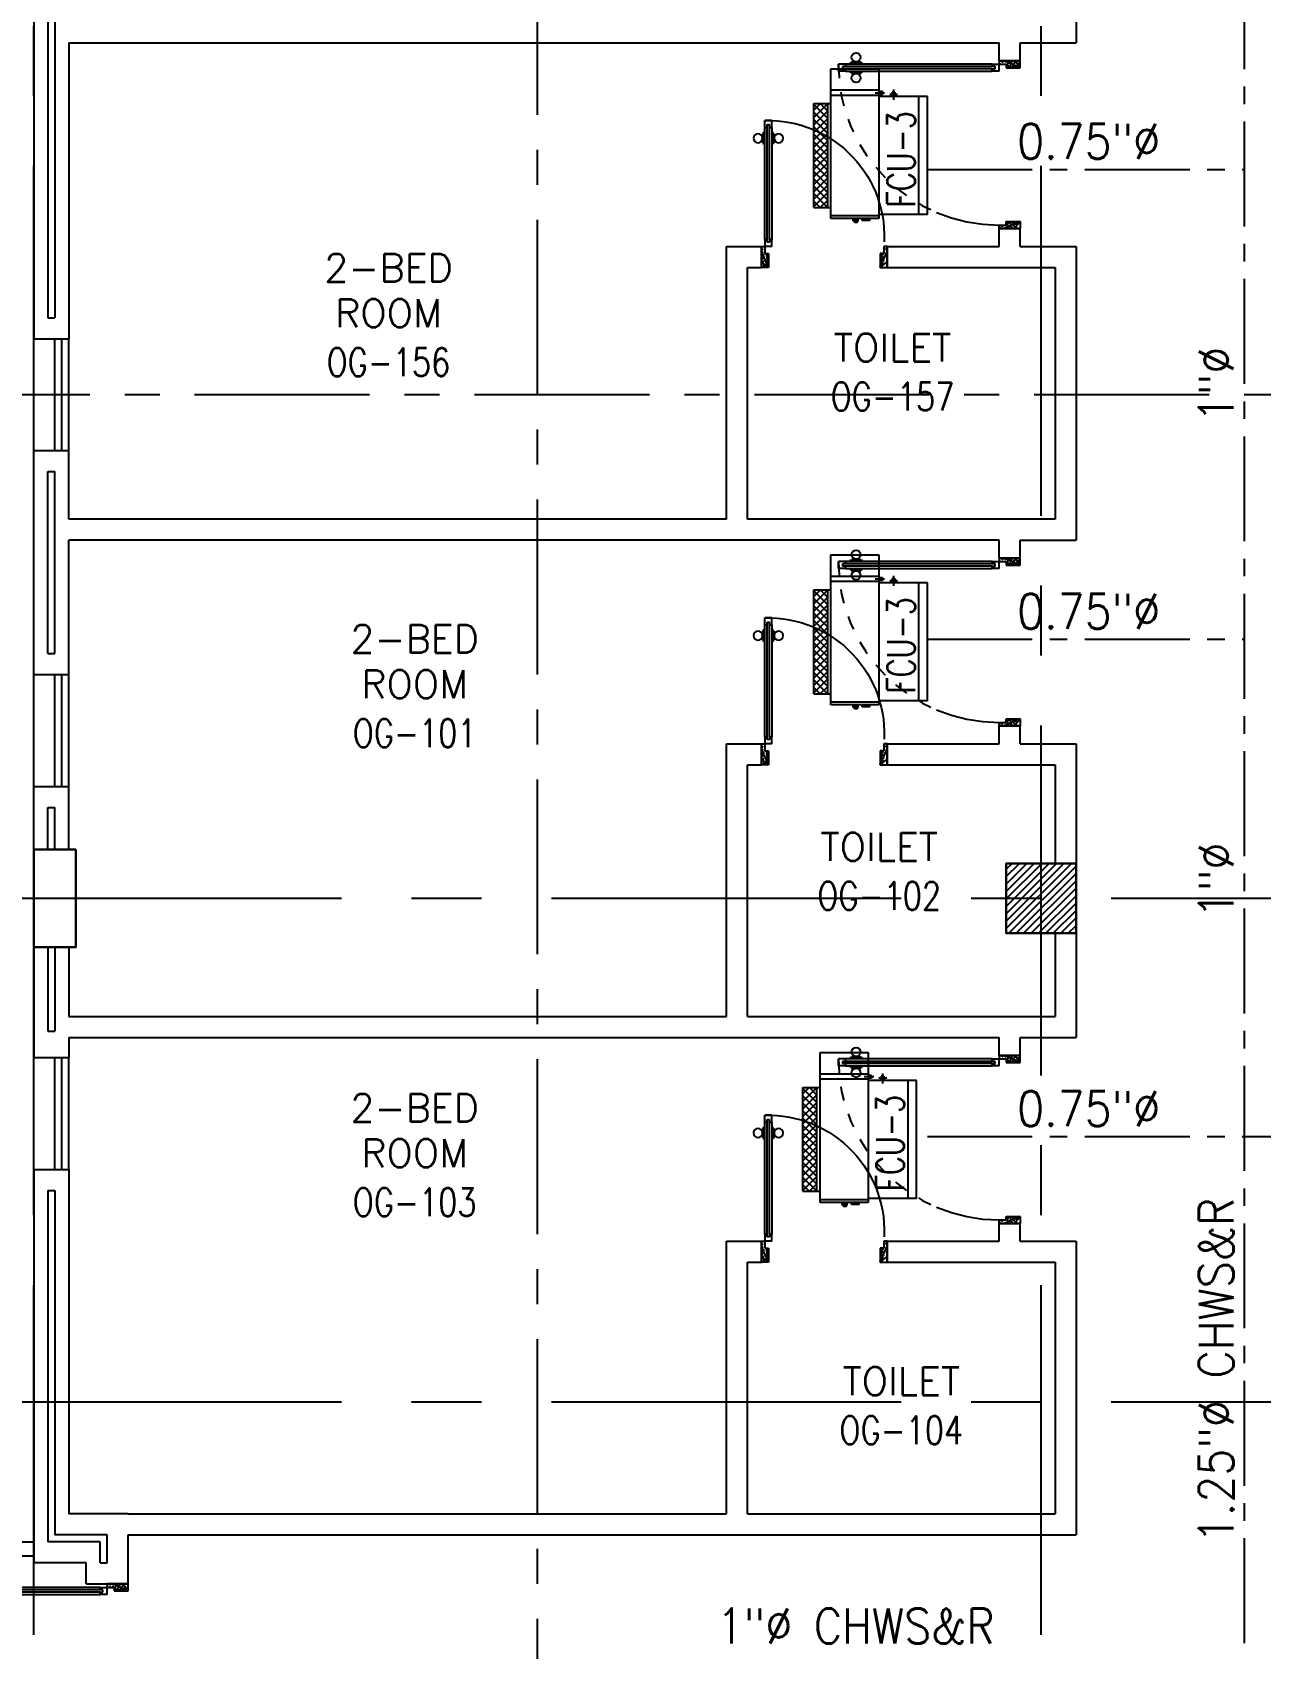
# Model space of a CAD drawing. Extents: x 417866242 to 417866469, y 43498047 to 43498124.
# Drawn here: x 417866425.95 to 417866434.73, y 43498062.63 to 43498074.18 of the extents above; entities that cross this region are included whole.
import ezdxf
from ezdxf.enums import TextEntityAlignment as Align

# ---------------------------------------------------------------- set-up
doc = ezdxf.new("R2010")
doc.units = 0
doc.header["$MEASUREMENT"] = 0
for name, pattern in [('CENTER', [2, 1.25, -0.25, 0.25, -0.25]), ('CENTER2', [1.125, 0.75, -0.125, 0.125, -0.125]), ('CENTERX2', [4, 2.5, -0.5, 0.5, -0.5]), ('HIDDEN', [0.375, 0.25, -0.125])]:
    doc.linetypes.add(name, pattern=pattern)
doc.layers.get('0').update_dxf_attribs({"linetype": 'CONTINUOUS'})
for name, color, linetype in [('AC-CH', 6, 'CENTER2'), ('AC-CHT', 2, 'CONTINUOUS'), ('AXES', 11, 'CENTERX2'), ('AXES1', 11, 'CENTER'), ('COL', 3, 'CONTINUOUS'), ('DOOR', 11, 'CONTINUOUS'), ('FCU', 6, 'CONTINUOUS'), ('HAT', 11, 'CONTINUOUS'), ('INSUL', 11, 'CONTINUOUS'), ('M-TEXT', 2, 'CONTINUOUS'), ('RM-NAME', 11, 'CONTINUOUS'), ('RM-NO', 11, 'CONTINUOUS'), ('ROOF', 11, 'CONTINUOUS'), ('WALL', 11, 'CONTINUOUS'), ('WIN', 11, 'CONTINUOUS')]:
    doc.layers.add(name, color=color, linetype=linetype)
doc.styles.add('KHRS2', font='ROMANS.shx', dxfattribs={"height": 200})
doc.styles.add('ROMANS', font='ROMANS.shx', dxfattribs={"width": 0.6})

# ---------------------------------------------------------------- blocks, each defined once
blk = doc.blocks.new('DOOR90')
at = {"layer": 'DOOR', "color": 7, "linetype": 'ByBlock'}
for p, q in [((-150, 0), (0, 0)), ((-150, 0), (-150, -25)), ((0, -50), (-114, 0)), ((0, -50), (-40, 0)), ((0, -50), (0, 0)), ((-1000, -25), (-1050, -25)), ((-1050, -75), (-1050, -25)), ((-1050, -25), (-1050, -75)), ((-1000, -75), (-1050, -75)), ((-1000, -42), (-1020, -42)), ((-1020, -42), (-1020, -58)), ((-1000, -58), (-1020, -58)), ((-1000, -25), (-1000, -42)), ((-1000, -58), (-1000, -75)), ((-878, -18), (-968, -18)), ((-968, -25), (-968, -18)), ((-968, -75), (-968, -82)), ((-878, -82), (-968, -82)), ((-955, -9), (-890, -9)), ((-955, -18), (-955, -9)), ((-955, -18), (-890, -18)), ((-955, -82), (-890, -82)), ((-955, -82), (-955, -91)), ((-955, -91), (-890, -91)), ((-890, -18), (-890, -9)), ((-890, -82), (-890, -91)), ((-878, -25), (-878, -18)), ((-878, -75), (-878, -82)), ((-200, -25), (-150, -25)), ((-200, -42), (-200, -25)), ((-180, -42), (-200, -42)), ((-200, -58), (-180, -58)), ((-200, -75), (-200, -58)), ((-150, -75), (-200, -75)), ((-180, -58), (-180, -42)), ((-150, -25), (-100, -25)), ((-150, -75), (-150, -25)), ((-100, -25), (-100, -50)), ((0, -50), (-100, -37)), ((-100, -50), (0, -50)), ((-150, -875), (-100, -875)), ((-150, -900), (-150, -875)), ((-150, -900), (0, -900)), ((0, -900), (-150, -900)), ((0, -850), (-114, -900)), ((-100, -875), (-100, -850)), ((0, -850), (-100, -863)), ((-100, -850), (0, -850)), ((0, -850), (-40, -900)), ((0, -850), (0, -900))]:
    blk.add_line(p, q, dxfattribs=at)
at = {"layer": 'DOOR', "linetype": 'ByBlock'}
for p, q in [((-200, -25), (-1000, -25)), ((-200, -42), (-1000, -42)), ((-200, -58), (-1000, -58)), ((-1000, -75), (-200, -75))]:
    blk.add_line(p, q, dxfattribs=at)
at = {"layer": 'DOOR', "color": 7, "linetype": 'ByBlock'}
for centre in [(-923, 24), (-923, -124)]:
    blk.add_circle(centre, 32.4, dxfattribs=at)
for centre, radius, start, end in [((0, -50), 154, 161.1053, 166.2858), ((0, -50), 94.4, 148.0182, 180), ((0, -50), 134, 158.1598, 169.28), ((0, -50), 114, 154.0838, 167.3774), ((0, -50), 74.4, 137.7764, 180), ((0, -50), 54.4, 113.2074, 180), ((0, -50), 34.4, 90, 180), ((0, -50), 14.4, 90, 180), ((0, -850), 154, 193.7142, 198.8947), ((0, -850), 134, 190.72, 201.8402), ((0, -850), 94.4, 180, 211.9818), ((0, -850), 74.4, 180, 222.2236), ((0, -850), 54.4, 180, 246.7926), ((0, -850), 34.4, 180, 270), ((0, -850), 14.4, 180, 270)]:
    blk.add_arc(centre, radius, start, end, dxfattribs=at)
at = {"layer": 'DOOR', "linetype": 'HIDDEN', "ltscale": 0.5}
blk.add_arc((-222, -50), 828, 178.2701, 275.003, dxfattribs=at)
blk = doc.blocks.new('DOOR100')
at = {"layer": 'DOOR', "color": 7, "linetype": 'ByBlock'}
for p, q in [((-75, 1250), (-75, 1300)), ((-75, 1300), (-25, 1300)), ((-25, 1300), (-75, 1300)), ((-25, 1250), (-25, 1300)), ((-91, 1205), (-91, 1140)), ((-82, 1205), (-91, 1205)), ((-82, 1128), (-82, 1218)), ((-75, 1218), (-82, 1218)), ((-82, 1205), (-82, 1140)), ((-58, 1250), (-75, 1250)), ((-58, 1250), (-58, 1270)), ((-42, 1270), (-58, 1270)), ((-42, 1250), (-42, 1270)), ((-25, 1250), (-42, 1250)), ((-25, 1218), (-18, 1218)), ((-18, 1128), (-18, 1218)), ((-18, 1205), (-18, 1140)), ((-18, 1205), (-9, 1205)), ((-9, 1205), (-9, 1140)), ((-82, 1140), (-91, 1140)), ((-75, 1128), (-82, 1128)), ((-25, 1128), (-18, 1128)), ((-18, 1140), (-9, 1140)), ((-1200, 0), (-1200, 150)), ((-1200, 150), (-1175, 150)), ((-1200, 150), (-1200, 0)), ((-1175, 150), (-1175, 100)), ((-75, 200), (-58, 200)), ((-75, 150), (-75, 200)), ((-75, 150), (-25, 150)), ((-58, 200), (-58, 180)), ((-58, 180), (-42, 180)), ((-42, 200), (-25, 200)), ((-42, 180), (-42, 200)), ((-25, 200), (-25, 150)), ((0, 150), (-25, 150)), ((-25, 150), (-25, 100)), ((0, 0), (0, 150)), ((0, 150), (0, 0)), ((-1150, 0), (-1200, 114)), ((-1150, 0), (-1200, 40)), ((-1150, 0), (-1200, 0)), ((-1175, 100), (-1150, 100)), ((-1150, 0), (-1163, 100)), ((-1150, 100), (-1150, 0)), ((-50, 0), (0, 114)), ((-50, 100), (-50, 0)), ((-50, 0), (-37, 100)), ((-25, 100), (-50, 100)), ((-50, 0), (0, 40)), ((-50, 0), (0, 0))]:
    blk.add_line(p, q, dxfattribs=at)
at = {"layer": 'DOOR', "linetype": 'ByBlock'}
for p, q in [((-75, 1250), (-75, 200)), ((-58, 200), (-58, 1250)), ((-42, 200), (-42, 1250)), ((-25, 200), (-25, 1250))]:
    blk.add_line(p, q, dxfattribs=at)
at = {"layer": 'DOOR', "color": 7, "linetype": 'ByBlock'}
for centre in [(-124, 1173), (24, 1173)]:
    blk.add_circle(centre, 32.4, dxfattribs=at)
at = {"layer": 'DOOR', "linetype": 'HIDDEN', "ltscale": 0.5}
blk.add_arc((-25, 150), 1150, 90, 180, dxfattribs=at)
at = {"layer": 'DOOR', "color": 7, "linetype": 'ByBlock'}
for centre, radius, start, end in [((-1150, 0), 154, 103.7142, 108.8947), ((-1150, 0), 134, 100.72, 111.8402), ((-50, 0), 134, 68.1598, 79.28), ((-50, 0), 154, 71.1053, 76.2858), ((-1150, 0), 94.4, 90, 121.9818), ((-1150, 0), 74.4, 90, 132.2236), ((-1150, 0), 54.4, 90, 156.7926), ((-1150, 0), 34.4, 90, 180), ((-1150, 0), 14.4, 90, 180), ((-50, 0), 94.4, 58.0182, 90), ((-50, 0), 74.4, 47.7764, 90), ((-50, 0), 54.4, 23.2074, 90), ((-50, 0), 34.4, 0, 90), ((-50, 0), 14.4, 0, 90), ((-50, 0), 114, 64.0838, 77.3774)]:
    blk.add_arc(centre, radius, start, end, dxfattribs=at)
blk = doc.blocks.new('*X76')
at = {"color": 0}
for p, q in [((227929, 132681), (228397, 133150)), ((227929, 132734), (228344, 133150)), ((227929, 132787), (228291, 133150)), ((227929, 132840), (228238, 133150)), ((227929, 132893), (228185, 133150)), ((227929, 132946), (228132, 133150)), ((227929, 132999), (228079, 133150)), ((227929, 133053), (228026, 133150)), ((227929, 133106), (227973, 133150)), ((227950, 132650), (228429, 133128)), ((228003, 132650), (228429, 133075)), ((228056, 132650), (228429, 133022)), ((228109, 132650), (228429, 132969)), ((228162, 132650), (228429, 132916)), ((228215, 132650), (228429, 132863)), ((228268, 132650), (228429, 132810)), ((228321, 132650), (228429, 132757)), ((228374, 132650), (228429, 132704))]:
    blk.add_line(p, q, dxfattribs=at)
blk = doc.blocks.new('COL50')
at = {"layer": 'COL'}
blk.add_lwpolyline([(-250, 250), (-250, -250), (250, -250), (250, 250)], close=True, dxfattribs=at)
blk = doc.blocks.new('C11')
at = {"layer": 'HAT'}
h = blk.add_hatch(dxfattribs=at)
h.set_pattern_fill('ANSI31', color=256, scale=300, style=0)
h.set_pattern_definition([(45, (-248556.182, -75061.005), (-26.5165043, 26.5165043), [])])
h.paths.add_polyline_path([(300, 700), (0, 700), (0, 350), (300, 350)])
h.paths.add_polyline_path([(300, 350), (0, 350), (0, 0), (300, 0)])
at = {"layer": 'COL'}
blk.add_lwpolyline([(300, 700), (300, 0), (0, 0), (0, 700)], close=True, dxfattribs=at)
blk = doc.blocks.new('A$C272A55A0')
at = {"layer": 'DOOR', "color": 0, "linetype": 'ByBlock'}
for p, q in [((0, 900), (0, 1050)), ((50, 1050), (0, 1050)), ((50, 950), (50, 1050)), ((1750, 950), (1750, 1050)), ((1750, 1050), (1800, 1050)), ((1800, 1050), (1800, 900)), ((25, 950), (50, 950)), ((25, 900), (25, 950)), ((1775, 950), (1750, 950)), ((1775, 900), (1775, 950)), ((0, 900), (25, 900)), ((75, 900), (25, 900)), ((25, 850), (25, 900)), ((42, 850), (25, 850)), ((58, 870), (42, 870)), ((42, 870), (42, 850)), ((58, 850), (58, 870)), ((75, 850), (58, 850)), ((75, 900), (75, 850)), ((1725, 900), (1775, 900)), ((1725, 900), (1725, 850)), ((1725, 850), (1742, 850)), ((1742, 870), (1758, 870)), ((1742, 850), (1742, 870)), ((1758, 870), (1758, 850)), ((1758, 850), (1775, 850)), ((1800, 900), (1775, 900)), ((1775, 850), (1775, 900)), ((1718, 160), (1709, 160)), ((1709, 95), (1709, 160)), ((1725, 173), (1718, 173)), ((1718, 173), (1718, 83)), ((1718, 95), (1718, 160)), ((1775, 173), (1782, 173)), ((1782, 173), (1782, 83)), ((1782, 160), (1791, 160)), ((1782, 95), (1782, 160)), ((1791, 95), (1791, 160)), ((25, 50), (42, 50)), ((25, 50), (25, 0)), ((25, 0), (75, 0)), ((75, 0), (25, 0)), ((42, 50), (42, 30)), ((42, 30), (58, 30)), ((58, 50), (75, 50)), ((58, 50), (58, 30)), ((75, 50), (75, 0)), ((1718, 95), (1709, 95)), ((1725, 83), (1718, 83)), ((1742, 50), (1725, 50)), ((1725, 50), (1725, 0)), ((1775, 0), (1725, 0)), ((1725, 0), (1775, 0)), ((1742, 50), (1742, 30)), ((1758, 30), (1742, 30)), ((1775, 50), (1758, 50)), ((1758, 50), (1758, 30)), ((1775, 83), (1782, 83)), ((1775, 50), (1775, 0)), ((1782, 95), (1791, 95))]:
    blk.add_line(p, q, dxfattribs=at)
at = {"layer": 'DOOR', "color": 9, "linetype": 'ByBlock'}
for p, q in [((50, 1050), (0, 1010)), ((50, 1050), (0, 937)), ((50, 1050), (37, 950)), ((1750, 1050), (1800, 1010)), ((1750, 1050), (1800, 937)), ((1750, 1050), (1763, 950))]:
    blk.add_line(p, q, dxfattribs=at)
at = {"layer": 'DOOR', "linetype": 'ByBlock'}
for p, q in [((25, 850), (25, 50)), ((42, 850), (42, 50)), ((58, 850), (58, 50)), ((75, 50), (75, 850)), ((1725, 50), (1725, 850)), ((1742, 850), (1742, 50)), ((1758, 850), (1758, 50)), ((1775, 850), (1775, 50))]:
    blk.add_line(p, q, dxfattribs=at)
at = {"layer": 'DOOR', "color": 0, "linetype": 'ByBlock'}
for centre in [(1676, 128), (1824, 128)]:
    blk.add_circle(centre, 32.4, dxfattribs=at)
at = {"layer": 'DOOR', "color": 9, "linetype": 'ByBlock'}
for centre, radius, start, end in [((50, 1050), 34.4, 180, 270), ((50, 1050), 14.4, 180, 270), ((1750, 1050), 14.4, 270, 0), ((1750, 1050), 34.4, 270, 0), ((50, 1050), 54.4, 203.2074, 270), ((50, 1050), 74.4, 227.7764, 270), ((50, 1050), 94.4, 238.0182, 270), ((50, 1050), 114, 244.0838, 257.3774), ((50, 1050), 134, 248.1598, 259.28), ((1750, 1050), 54.4, 270, 336.7926), ((1750, 1050), 74.4, 270, 312.2236), ((1750, 1050), 94.4, 270, 301.9818), ((1750, 1050), 114, 282.6226, 295.9162), ((1750, 1050), 134, 280.72, 291.8402), ((50, 1050), 154, 251.1053, 256.2858), ((1750, 1050), 154, 283.7142, 288.8947)]:
    blk.add_arc(centre, radius, start, end, dxfattribs=at)
at = {"layer": 'DOOR', "linetype": 'HIDDEN', "ltscale": 0.5}
for centre, start, end in [((50, 851), 268.3174, 3.2965), ((1750, 851), 176.7035, 271.6826)]:
    blk.add_arc(centre, 851, start, end, dxfattribs=at)
at = {"layer": 'WALL', "linetype": 'ByBlock'}
blk.add_line((1800, 900), (1800, 1050), dxfattribs=at)
blk = doc.blocks.new('*X116')
at = {"color": 0}
for p, q in [((16890, -2467), (16943, -2414)), ((16890, -2520), (16990, -2420)), ((16990, -2512), (16892, -2414)), ((16990, -2459), (16945, -2414)), ((16990, -2565), (16890, -2465)), ((16890, -2573), (16990, -2473)), ((16990, -2619), (16890, -2519)), ((16890, -2626), (16990, -2526)), ((16990, -2672), (16890, -2572)), ((16890, -2679), (16990, -2579)), ((16990, -2725), (16890, -2625)), ((16890, -2732), (16990, -2632)), ((16990, -2778), (16890, -2678)), ((16890, -2785), (16990, -2685)), ((16990, -2831), (16890, -2731)), ((16890, -2838), (16990, -2738)), ((16990, -2884), (16890, -2784)), ((16890, -2891), (16990, -2791)), ((16990, -2937), (16890, -2837)), ((16890, -2944), (16990, -2844)), ((16990, -2990), (16890, -2890)), ((16890, -2997), (16990, -2897)), ((16990, -3043), (16890, -2943)), ((16890, -3050), (16990, -2950)), ((16990, -3096), (16890, -2996)), ((16890, -3103), (16990, -3003)), ((16990, -3149), (16890, -3049)), ((16944, -3155), (16890, -3102)), ((16892, -3155), (16990, -3056)), ((16945, -3155), (16990, -3109))]:
    blk.add_line(p, q, dxfattribs=at)
blk = doc.blocks.new('RM1')
at = {"layer": 'RM-NAME', "style": 'ROMANS'}
for tag, p in [('ROOMNAME1', (0, 324)), ('ROOMNAME2', (0, 0))]:
    blk.add_attdef(tag, text='', height=200, dxfattribs=at).set_placement(p, align=Align.MIDDLE)

msp = doc.modelspace()

# ---------------------------------------------------------------- linework, layer by layer
at = {"layer": 'AC-CH'}
for p, q in [((417866434.611, 43498076.916), (417866434.611, 43498062.589)), ((417866432.347, 43498073.199), (417866434.611, 43498073.199)), ((417866432.347, 43498069.841), (417866434.611, 43498069.841)), ((417866432.347, 43498066.286), (417866438.171, 43498066.286))]:
    msp.add_line(p, q, dxfattribs=at)
at = {"layer": 'AXES'}
for p, q in [((417866433.161, 43498046.724), (417866433.161, 43498123.537)), ((417866425.961, 43498046.724), (417866425.961, 43498123.187)), ((417866468.161, 43498067.989), (417866400.121, 43498067.989)), ((417866468.161, 43498064.389), (417866400.121, 43498064.389))]:
    msp.add_line(p, q, dxfattribs=at)
at = {"layer": 'AXES1'}
for p, q in [((417866429.561, 43498053.589), (417866429.561, 43498112.409)), ((417866458.361, 43498071.589), (417866400.121, 43498071.589))]:
    msp.add_line(p, q, dxfattribs=at)
at = {"layer": 'FCU', "color": 3}
for p, q in [((417866431.658, 43498073.767), (417866431.658, 43498073.919)), ((417866431.658, 43498073.919), (417866432.001, 43498073.919)), ((417866432.001, 43498073.919), (417866432.001, 43498073.767)), ((417866432.001, 43498073.728), (417866431.658, 43498073.728)), ((417866432.042, 43498073.745), (417866431.973, 43498073.745)), ((417866432.026, 43498073.755), (417866432.001, 43498073.755)), ((417866432.026, 43498073.735), (417866432.001, 43498073.735)), ((417866432.026, 43498073.755), (417866432.026, 43498073.735)), ((417866432.134, 43498073.735), (417866432.078, 43498073.735)), ((417866432.095, 43498073.75), (417866432.095, 43498073.72)), ((417866432.115, 43498073.75), (417866432.095, 43498073.75)), ((417866432.105, 43498073.77), (417866432.105, 43498073.697)), ((417866432.115, 43498073.75), (417866432.115, 43498073.72)), ((417866432.286, 43498072.876), (417866432.286, 43498073.72)), ((417866431.535, 43498072.927), (417866431.535, 43498073.669)), ((417866431.535, 43498073.669), (417866431.658, 43498073.669)), ((417866431.635, 43498072.927), (417866431.635, 43498073.669)), ((417866431.535, 43498072.927), (417866431.658, 43498072.927)), ((417866432.001, 43498072.867), (417866431.658, 43498072.867)), ((417866431.857, 43498072.834), (417866431.81, 43498072.834)), ((417866431.827, 43498072.819), (417866431.827, 43498072.849)), ((417866431.847, 43498072.819), (417866431.827, 43498072.819)), ((417866431.847, 43498072.819), (417866431.847, 43498072.849)), ((417866431.882, 43498072.834), (417866431.882, 43498072.849)), ((417866431.937, 43498072.834), (417866431.882, 43498072.834)), ((417866431.937, 43498072.834), (417866431.937, 43498072.849)), ((417866431.658, 43498070.291), (417866431.658, 43498070.444)), ((417866431.658, 43498070.444), (417866432.001, 43498070.444)), ((417866432.001, 43498070.444), (417866432.001, 43498070.291)), ((417866432.001, 43498070.253), (417866431.658, 43498070.253)), ((417866432.042, 43498070.27), (417866431.973, 43498070.27)), ((417866432.026, 43498070.28), (417866432.001, 43498070.28)), ((417866432.026, 43498070.26), (417866432.001, 43498070.26)), ((417866432.026, 43498070.28), (417866432.026, 43498070.26)), ((417866432.134, 43498070.259), (417866432.078, 43498070.259)), ((417866432.095, 43498070.274), (417866432.095, 43498070.244)), ((417866432.115, 43498070.274), (417866432.095, 43498070.274)), ((417866432.105, 43498070.294), (417866432.105, 43498070.222)), ((417866432.115, 43498070.274), (417866432.115, 43498070.244)), ((417866431.535, 43498069.451), (417866431.535, 43498070.193)), ((417866431.535, 43498070.193), (417866431.658, 43498070.193)), ((417866431.635, 43498069.451), (417866431.635, 43498070.193)), ((417866432.286, 43498069.4), (417866432.286, 43498070.244)), ((417866431.535, 43498069.451), (417866431.658, 43498069.451)), ((417866432.001, 43498069.392), (417866431.658, 43498069.392)), ((417866431.857, 43498069.358), (417866431.81, 43498069.358)), ((417866431.827, 43498069.343), (417866431.827, 43498069.373)), ((417866431.847, 43498069.343), (417866431.827, 43498069.343)), ((417866431.847, 43498069.343), (417866431.847, 43498069.373)), ((417866431.882, 43498069.358), (417866431.882, 43498069.373)), ((417866431.937, 43498069.358), (417866431.882, 43498069.358)), ((417866431.937, 43498069.358), (417866431.937, 43498069.373)), ((417866431.58, 43498066.734), (417866431.58, 43498066.887)), ((417866431.58, 43498066.887), (417866431.923, 43498066.887)), ((417866431.923, 43498066.887), (417866431.923, 43498066.734)), ((417866431.923, 43498066.696), (417866431.58, 43498066.696)), ((417866431.964, 43498066.713), (417866431.896, 43498066.713)), ((417866431.948, 43498066.723), (417866431.923, 43498066.723)), ((417866431.948, 43498066.703), (417866431.923, 43498066.703)), ((417866431.948, 43498066.723), (417866431.948, 43498066.703)), ((417866432.057, 43498066.703), (417866432, 43498066.703)), ((417866432.017, 43498066.718), (417866432.017, 43498066.688)), ((417866432.037, 43498066.718), (417866432.017, 43498066.718)), ((417866432.027, 43498066.738), (417866432.027, 43498066.665)), ((417866432.037, 43498066.718), (417866432.037, 43498066.688)), ((417866432.209, 43498065.843), (417866432.209, 43498066.688)), ((417866431.458, 43498065.895), (417866431.458, 43498066.636)), ((417866431.458, 43498066.636), (417866431.58, 43498066.636)), ((417866431.558, 43498065.895), (417866431.558, 43498066.636)), ((417866431.458, 43498065.895), (417866431.58, 43498065.895)), ((417866431.923, 43498065.835), (417866431.58, 43498065.835)), ((417866431.78, 43498065.802), (417866431.732, 43498065.802)), ((417866431.749, 43498065.787), (417866431.749, 43498065.817)), ((417866431.769, 43498065.787), (417866431.749, 43498065.787)), ((417866431.769, 43498065.787), (417866431.769, 43498065.817)), ((417866431.805, 43498065.802), (417866431.805, 43498065.817)), ((417866431.86, 43498065.802), (417866431.805, 43498065.802)), ((417866431.86, 43498065.802), (417866431.86, 43498065.817))]:
    msp.add_line(p, q, dxfattribs=at)
at = {"layer": 'FCU', "color": 6}
for p, q in [((417866431.658, 43498073.767), (417866432.001, 43498073.767)), ((417866431.658, 43498072.847), (417866431.658, 43498073.767)), ((417866432.001, 43498073.767), (417866432.001, 43498072.847)), ((417866432.347, 43498073.72), (417866432.001, 43498073.72)), ((417866432.347, 43498072.876), (417866432.347, 43498073.72)), ((417866432.001, 43498072.847), (417866431.658, 43498072.847)), ((417866432.347, 43498072.876), (417866432.001, 43498072.876)), ((417866431.658, 43498070.291), (417866432.001, 43498070.291)), ((417866431.658, 43498069.371), (417866431.658, 43498070.291)), ((417866432.001, 43498070.291), (417866432.001, 43498069.371)), ((417866432.347, 43498070.244), (417866432.001, 43498070.244)), ((417866432.347, 43498069.4), (417866432.347, 43498070.244)), ((417866432.001, 43498069.371), (417866431.658, 43498069.371)), ((417866432.347, 43498069.4), (417866432.001, 43498069.4)), ((417866431.58, 43498066.734), (417866431.923, 43498066.734)), ((417866431.58, 43498065.815), (417866431.58, 43498066.734)), ((417866431.923, 43498066.734), (417866431.923, 43498065.815)), ((417866432.269, 43498066.688), (417866431.923, 43498066.688)), ((417866432.269, 43498065.843), (417866432.269, 43498066.688)), ((417866431.923, 43498065.815), (417866431.58, 43498065.815)), ((417866432.269, 43498065.843), (417866431.923, 43498065.843))]:
    msp.add_line(p, q, dxfattribs=at)
at = {"layer": 'INSUL'}
for p, q in [((417866426.061, 43498074.254), (417866426.061, 43498072.139)), ((417866426.111, 43498074.254), (417866426.111, 43498072.139)), ((417866426.061, 43498072.139), (417866426.111, 43498072.139)), ((417866426.061, 43498071.039), (417866426.111, 43498071.039)), ((417866426.061, 43498069.739), (417866426.061, 43498071.039)), ((417866426.111, 43498069.739), (417866426.111, 43498071.039)), ((417866426.061, 43498069.739), (417866426.111, 43498069.739)), ((417866426.061, 43498068.639), (417866426.111, 43498068.639)), ((417866426.061, 43498068.339), (417866426.061, 43498068.639)), ((417866426.111, 43498068.339), (417866426.111, 43498068.639)), ((417866426.061, 43498067.639), (417866426.061, 43498067.039)), ((417866426.111, 43498067.639), (417866426.111, 43498067.039)), ((417866426.061, 43498067.039), (417866426.111, 43498067.039)), ((417866426.061, 43498065.901), (417866426.111, 43498065.901)), ((417866426.061, 43498065.901), (417866426.061, 43498063.389)), ((417866426.111, 43498065.901), (417866426.111, 43498063.439)), ((417866426.486, 43498063.439), (417866426.111, 43498063.439)), ((417866426.486, 43498063.239), (417866426.486, 43498063.439)), ((417866426.436, 43498063.389), (417866426.061, 43498063.389)), ((417866426.436, 43498063.239), (417866426.436, 43498063.389)), ((417866426.436, 43498063.239), (417866426.486, 43498063.239))]:
    msp.add_line(p, q, dxfattribs=at)
at = {"layer": 'ROOF'}
for p, q in [((417866416.341, 43498063.389), (417866425.961, 43498063.389)), ((417866416.341, 43498063.289), (417866425.961, 43498063.289))]:
    msp.add_line(p, q, dxfattribs=at)
at = {"layer": 'WALL'}
for p, q in [((417866433.411, 43498074.939), (417866433.411, 43498074.104)), ((417866425.961, 43498074.254), (417866425.961, 43498071.989)), ((417866426.211, 43498074.104), (417866432.861, 43498074.104)), ((417866426.211, 43498074.104), (417866426.211, 43498071.989)), ((417866433.011, 43498074.104), (417866433.411, 43498074.104)), ((417866430.911, 43498072.649), (417866431.161, 43498072.649)), ((417866432.061, 43498072.649), (417866432.861, 43498072.649)), ((417866433.011, 43498072.649), (417866433.411, 43498072.649)), ((417866433.411, 43498072.649), (417866433.411, 43498070.549)), ((417866431.061, 43498072.499), (417866431.161, 43498072.499)), ((417866432.061, 43498072.499), (417866433.261, 43498072.499)), ((417866433.261, 43498072.499), (417866433.261, 43498070.699)), ((417866425.961, 43498071.989), (417866426.211, 43498071.989)), ((417866425.961, 43498071.189), (417866426.211, 43498071.189)), ((417866425.961, 43498069.589), (417866425.961, 43498071.189)), ((417866426.211, 43498070.699), (417866426.211, 43498071.189)), ((417866426.211, 43498069.589), (417866426.211, 43498070.549)), ((417866425.961, 43498069.589), (417866426.211, 43498069.589)), ((417866430.911, 43498069.094), (417866431.161, 43498069.094)), ((417866432.061, 43498069.094), (417866432.861, 43498069.094)), ((417866433.011, 43498069.094), (417866433.411, 43498069.094)), ((417866433.411, 43498069.094), (417866433.411, 43498066.994)), ((417866431.061, 43498068.944), (417866431.161, 43498068.944)), ((417866432.061, 43498068.944), (417866433.261, 43498068.944)), ((417866433.261, 43498068.944), (417866433.261, 43498068.239)), ((417866425.961, 43498068.789), (417866426.211, 43498068.789)), ((417866425.961, 43498068.339), (417866425.961, 43498068.789)), ((417866426.211, 43498068.339), (417866426.211, 43498068.789)), ((417866433.261, 43498067.739), (417866433.261, 43498067.144)), ((417866425.961, 43498067.639), (417866425.961, 43498066.851)), ((417866426.211, 43498067.639), (417866426.211, 43498067.144)), ((417866426.211, 43498067.144), (417866430.911, 43498067.144)), ((417866431.061, 43498067.144), (417866433.261, 43498067.144)), ((417866426.211, 43498066.994), (417866426.211, 43498066.851)), ((417866426.211, 43498066.994), (417866432.861, 43498066.994)), ((417866433.011, 43498066.994), (417866433.411, 43498066.994)), ((417866425.961, 43498066.851), (417866426.211, 43498066.851)), ((417866425.961, 43498066.051), (417866426.211, 43498066.051)), ((417866425.961, 43498066.051), (417866425.961, 43498063.239)), ((417866426.211, 43498066.051), (417866426.211, 43498063.589)), ((417866430.911, 43498065.539), (417866431.161, 43498065.539)), ((417866432.061, 43498065.539), (417866432.861, 43498065.539)), ((417866433.011, 43498065.539), (417866433.411, 43498065.539)), ((417866433.411, 43498065.539), (417866433.411, 43498063.439)), ((417866431.061, 43498065.389), (417866431.161, 43498065.389)), ((417866432.061, 43498065.389), (417866433.261, 43498065.389)), ((417866433.261, 43498065.389), (417866433.261, 43498063.589)), ((417866426.636, 43498063.589), (417866426.211, 43498063.589)), ((417866426.636, 43498063.589), (417866430.911, 43498063.589)), ((417866431.061, 43498063.589), (417866432.011, 43498063.589)), ((417866431.061, 43498063.589), (417866433.261, 43498063.589)), ((417866426.636, 43498063.439), (417866433.411, 43498063.439)), ((417866426.636, 43498063.089), (417866426.636, 43498063.439)), ((417866426.336, 43498063.239), (417866425.961, 43498063.239)), ((417866426.336, 43498063.089), (417866426.336, 43498063.239)), ((417866426.336, 43498063.089), (417866426.636, 43498063.089))]:
    msp.add_line(p, q, dxfattribs=at)
at = {"layer": 'WALL', "linetype": 'ByBlock'}
for p, q in [((417866432.861, 43498073.976), (417866432.861, 43498074.104)), ((417866433.011, 43498073.976), (417866433.011, 43498074.104)), ((417866432.861, 43498073.976), (417866433.011, 43498073.976)), ((417866432.861, 43498072.649), (417866432.861, 43498072.776)), ((417866432.861, 43498072.776), (417866433.011, 43498072.776)), ((417866433.011, 43498072.649), (417866433.011, 43498072.776)), ((417866430.911, 43498070.699), (417866430.911, 43498072.649)), ((417866431.161, 43498072.499), (417866431.161, 43498072.649)), ((417866432.061, 43498072.499), (417866432.061, 43498072.649)), ((417866431.061, 43498070.699), (417866431.061, 43498072.499)), ((417866430.911, 43498070.699), (417866426.211, 43498070.699)), ((417866433.261, 43498070.699), (417866431.061, 43498070.699)), ((417866432.861, 43498070.549), (417866426.211, 43498070.549)), ((417866432.861, 43498070.421), (417866432.861, 43498070.549)), ((417866432.861, 43498070.421), (417866432.861, 43498070.549)), ((417866433.011, 43498070.421), (417866433.011, 43498070.549)), ((417866433.011, 43498070.549), (417866433.411, 43498070.549)), ((417866433.011, 43498070.421), (417866433.011, 43498070.549)), ((417866432.861, 43498070.421), (417866433.011, 43498070.421)), ((417866432.861, 43498070.421), (417866433.011, 43498070.421)), ((417866432.861, 43498069.094), (417866432.861, 43498069.221)), ((417866432.861, 43498069.221), (417866433.011, 43498069.221)), ((417866433.011, 43498069.094), (417866433.011, 43498069.221)), ((417866430.911, 43498067.144), (417866430.911, 43498069.094)), ((417866431.161, 43498068.944), (417866431.161, 43498069.094)), ((417866432.061, 43498068.944), (417866432.061, 43498069.094)), ((417866433.411, 43498069.094), (417866433.411, 43498066.994)), ((417866431.061, 43498067.144), (417866431.061, 43498068.944)), ((417866433.261, 43498068.944), (417866433.261, 43498068.239)), ((417866433.261, 43498067.739), (417866433.261, 43498067.144)), ((417866432.861, 43498066.866), (417866432.861, 43498066.994)), ((417866433.011, 43498066.866), (417866433.011, 43498066.994)), ((417866432.861, 43498066.866), (417866433.011, 43498066.866)), ((417866432.861, 43498065.539), (417866432.861, 43498065.666)), ((417866432.861, 43498065.666), (417866433.011, 43498065.666)), ((417866433.011, 43498065.539), (417866433.011, 43498065.666)), ((417866430.911, 43498063.589), (417866430.911, 43498065.539)), ((417866431.161, 43498065.389), (417866431.161, 43498065.539)), ((417866432.061, 43498065.389), (417866432.061, 43498065.539)), ((417866433.411, 43498065.539), (417866433.411, 43498063.439)), ((417866431.061, 43498063.589), (417866431.061, 43498065.389)), ((417866433.261, 43498065.389), (417866433.261, 43498063.589))]:
    msp.add_line(p, q, dxfattribs=at)
at = {"layer": 'WALL', "linetype": 'ByBlock', "ltscale": 0.3}
for points in [[(417866426.261, 43498068.339), (417866425.961, 43498068.339), (417866425.961, 43498067.639), (417866426.261, 43498067.639)], [(417866432.911, 43498068.239), (417866433.411, 43498068.239), (417866433.411, 43498067.739), (417866432.911, 43498067.739)]]:
    msp.add_lwpolyline(points, close=True, dxfattribs=at)
at = {"layer": 'WIN'}
for p, q in [((417866425.961, 43498071.189), (417866425.961, 43498071.989)), ((417866426.111, 43498071.189), (417866426.111, 43498071.989)), ((417866426.161, 43498071.189), (417866426.161, 43498071.989)), ((417866426.211, 43498071.189), (417866426.211, 43498071.989)), ((417866425.961, 43498068.789), (417866425.961, 43498069.589)), ((417866426.111, 43498068.789), (417866426.111, 43498069.589)), ((417866426.161, 43498068.789), (417866426.161, 43498069.589)), ((417866426.211, 43498068.789), (417866426.211, 43498069.589)), ((417866425.961, 43498066.051), (417866425.961, 43498066.851)), ((417866426.111, 43498066.051), (417866426.111, 43498066.851)), ((417866426.161, 43498066.051), (417866426.161, 43498066.851)), ((417866426.211, 43498066.051), (417866426.211, 43498066.851))]:
    msp.add_line(p, q, dxfattribs=at)

# ---------------------------------------------------------------- block references
at = {"layer": 'COL', "linetype": 'ByBlock', "xscale": 0.0009999871253967285, "yscale": 0.001000002026557922, "zscale": 0.001}
msp.add_blockref('C11', (417866425.961, 43498067.639), dxfattribs=at)
at = {"layer": 'COL', "yscale": 0.001000002026557922, "zscale": 0.001}
for xscale in [-0.0009999871253967285, 0.0009999871253967285]:
    msp.add_blockref('COL50', (417866433.161, 43498067.989), dxfattribs=dict(at, xscale=xscale))
at = {"layer": 'DOOR', "color": 0, "linetype": 'ByBlock', "yscale": 0.001000002026557922, "zscale": 0.001}
for name, p, xscale, rotation in [('DOOR100', (417866433.011, 43498073.976), 0.001000002026557922, 90), ('DOOR90', (417866431.161, 43498072.499), -0.001000002026557922, 90), ('DOOR100', (417866433.011, 43498070.421), 0.001000002026557922, 90), ('DOOR90', (417866431.161, 43498068.944), -0.001000002026557922, 90), ('DOOR100', (417866433.011, 43498066.866), 0.001000002026557922, 90), ('DOOR90', (417866431.161, 43498065.389), -0.001000002026557922, 90), ('A$C272A55A0', (417866425.586, 43498061.289), -0.001000002026557922, 270)]:
    msp.add_blockref(name, p, dxfattribs=dict(at, xscale=xscale, rotation=rotation))
at = {"layer": 'FCU', "color": 11, "extrusion": (0, 0, -1), "xscale": 0.0009999871253967285, "yscale": 0.001000002026557922, "zscale": -0.001}
for p in [(-417866448.526, 43498076.082), (-417866448.526, 43498072.606), (-417866448.448, 43498069.05)]:
    msp.add_blockref('*X116', p, dxfattribs=at)
at = {"layer": 'HAT', "xscale": 0.0009999871253967285, "yscale": 0.001000002026557922, "zscale": 0.001}
msp.add_blockref('*X76', (417866204.982, 43497935.089), dxfattribs=at)
at = {"layer": 'RM-NAME'}
ref = msp.add_blockref('RM1', (417866428.496, 43498072.172), dxfattribs=dict(at, xscale=-0.0009999871253967285, yscale=0.001000002026557922, zscale=0.001))
ref.add_attrib('ROOMNO', 'OG-156', dxfattribs={"layer": 'RM-NO', "height": 0.2, "style": 'ROMANS', "width": 0.8}).set_placement((417866428.496, 43498071.822), align=Align.MIDDLE)
ref.add_attrib('ROOMNAME2', 'ROOM', dxfattribs={"height": 0.2, "style": 'ROMANS'}).set_placement((417866428.496, 43498072.172), align=Align.MIDDLE)
ref.add_attrib('ROOMNAME1', '2-BED', dxfattribs={"height": 0.2, "style": 'ROMANS'}).set_placement((417866428.496, 43498072.496), align=Align.MIDDLE)
ref = msp.add_blockref('RM1', (417866432.098, 43498071.925), dxfattribs=dict(at, xscale=0.0009999871253967285, yscale=0.001000002026557922, zscale=0.001))
ref.add_attrib('ROOMNO', 'OG-157', dxfattribs={"layer": 'RM-NO', "height": 0.2, "style": 'ROMANS', "width": 0.8}).set_placement((417866432.098, 43498071.575), align=Align.MIDDLE)
ref.add_attrib('ROOMNAME2', 'TOILET', dxfattribs={"height": 0.2, "style": 'ROMANS'}).set_placement((417866432.098, 43498071.925), align=Align.MIDDLE)
ref = msp.add_blockref('RM1', (417866428.683, 43498069.52), dxfattribs=dict(at, xscale=0.0009999871253967285, yscale=0.001000002026557922, zscale=0.001))
ref.add_attrib('ROOMNO', 'OG-101', dxfattribs={"layer": 'RM-NO', "height": 0.2, "style": 'ROMANS', "width": 0.8}).set_placement((417866428.683, 43498069.17), align=Align.MIDDLE)
ref.add_attrib('ROOMNAME2', 'ROOM', dxfattribs={"height": 0.2, "style": 'ROMANS'}).set_placement((417866428.683, 43498069.52), align=Align.MIDDLE)
ref.add_attrib('ROOMNAME1', '2-BED', dxfattribs={"height": 0.2, "style": 'ROMANS'}).set_placement((417866428.683, 43498069.844), align=Align.MIDDLE)
ref = msp.add_blockref('RM1', (417866432.003, 43498068.358), dxfattribs=dict(at, xscale=0.0009999871253967285, yscale=0.001000002026557922, zscale=0.001))
ref.add_attrib('ROOMNO', 'OG-102', dxfattribs={"layer": 'RM-NO', "height": 0.2, "style": 'ROMANS', "width": 0.8}).set_placement((417866432.003, 43498068.008), align=Align.MIDDLE)
ref.add_attrib('ROOMNAME2', 'TOILET', dxfattribs={"height": 0.2, "style": 'ROMANS'}).set_placement((417866432.003, 43498068.358), align=Align.MIDDLE)
ref = msp.add_blockref('RM1', (417866428.683, 43498066.167), dxfattribs=dict(at, xscale=0.0009999871253967285, yscale=0.001000002026557922, zscale=0.001))
ref.add_attrib('ROOMNO', 'OG-103', dxfattribs={"layer": 'RM-NO', "height": 0.2, "style": 'ROMANS', "width": 0.8}).set_placement((417866428.683, 43498065.817), align=Align.MIDDLE)
ref.add_attrib('ROOMNAME2', 'ROOM', dxfattribs={"height": 0.2, "style": 'ROMANS'}).set_placement((417866428.683, 43498066.167), align=Align.MIDDLE)
ref.add_attrib('ROOMNAME1', '2-BED', dxfattribs={"height": 0.2, "style": 'ROMANS'}).set_placement((417866428.683, 43498066.491), align=Align.MIDDLE)
ref = msp.add_blockref('RM1', (417866432.161, 43498064.538), dxfattribs=dict(at, xscale=0.0009999871253967285, yscale=0.001000002026557922, zscale=0.001))
ref.add_attrib('ROOMNO', 'OG-104', dxfattribs={"layer": 'RM-NO', "height": 0.2, "style": 'ROMANS', "width": 0.8}).set_placement((417866432.161, 43498064.188), align=Align.MIDDLE)
ref.add_attrib('ROOMNAME2', 'TOILET', dxfattribs={"height": 0.2, "style": 'ROMANS'}).set_placement((417866432.161, 43498064.538), align=Align.MIDDLE)

# ---------------------------------------------------------------- texts
at = {"layer": 'AC-CHT', "style": 'KHRS2', "width": 0.9}
for s, p in [('0.75"%%C', (417866433.5, 43498073.399)), ('0.75"%%C', (417866433.5, 43498070.041)), ('0.75"%%C', (417866433.5, 43498066.486)), ('1"%%C CHWS&R', (417866431.835, 43498062.789))]:
    msp.add_text(s, height=0.25, dxfattribs=at).set_placement(p, align=Align.MIDDLE)
for s, p in [('1"%%C ', (417866434.411, 43498071.739)), ('1"%%C ', (417866434.411, 43498068.195)), ('1.25"%%C CHWS&R', (417866434.411, 43498064.615))]:
    msp.add_text(s, height=0.25, rotation=90, dxfattribs=at).set_placement(p, align=Align.MIDDLE)
at = {"layer": 'M-TEXT', "style": 'ROMANS', "width": 0.75}
for p in [(417866432.259, 43498072.928), (417866432.259, 43498069.453), (417866432.182, 43498065.896)]:
    msp.add_text('FCU-3', height=0.2, rotation=90, dxfattribs=at).set_placement(p)

doc.saveas('drawing.dxf')
